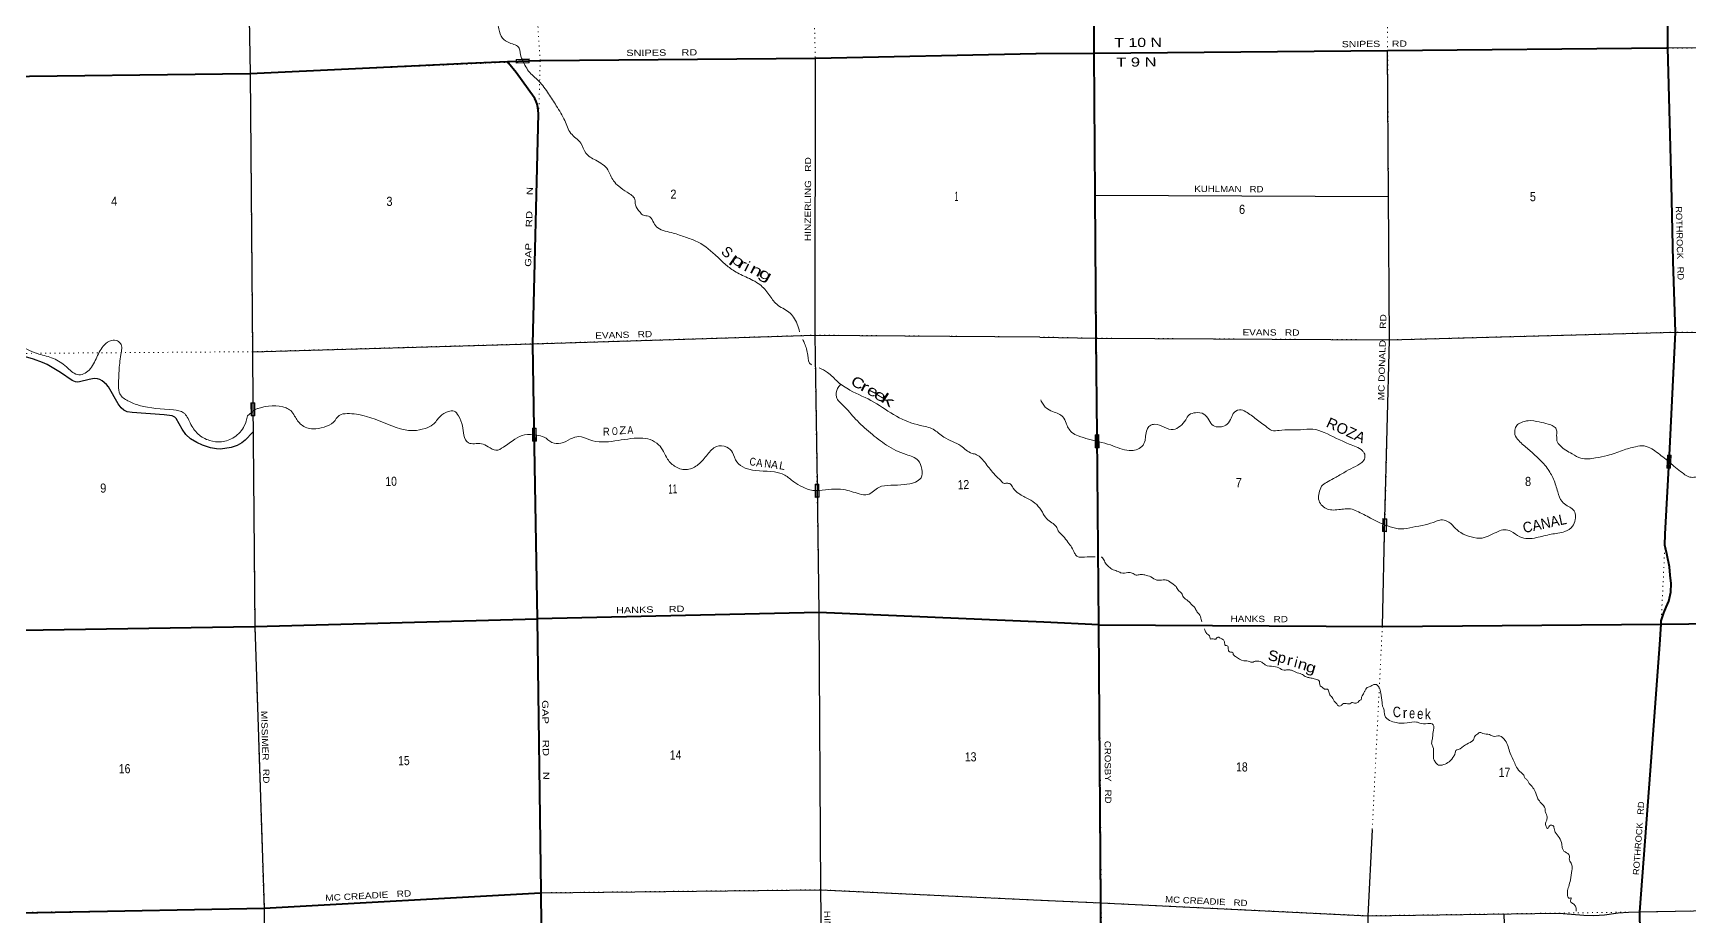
# Model space of a CAD drawing. Header units: feet. Extents: x 245918 to 509309, y -547785 to -360805.
# Drawn here: x 297613 to 329308, y -452848 to -435952 of the extents above; entities that cross this region are included whole.
import ezdxf
from ezdxf.enums import TextEntityAlignment as Align

# ---------------------------------------------------------------- set-up
doc = ezdxf.new("R2010")
doc.units = ezdxf.units.FT
doc.header["$LTSCALE"] = 60
doc.linetypes.add('DOTTED', pattern=[1.5, 0.3, -1.2])
for name, color, linetype, lineweight in [('26', 7, 'Continuous', 40), ('27', 7, 'Continuous', 13), ('29', 7, 'Continuous', 25), ('31', 7, 'Continuous', 13), ('39', 7, 'Continuous', 13), ('6', 7, 'DOTTED', 25), ('61', 7, 'Continuous', 13), ('7', 7, 'DOTTED', 13)]:
    doc.layers.add(name, color=color, linetype=linetype, lineweight=lineweight)
doc.layers.add('30', color=7, linetype='Continuous')
doc.layers.add('41', color=7, linetype='Continuous')

msp = doc.modelspace()

# ---------------------------------------------------------------- linework, layer by layer
at = {"layer": '26'}
for p, q in [((316811.44, -436341.81), (317921.45, -436334.6)), ((318013.14, -447277.22), (317980.71, -443638.25)), ((318013.14, -447277.22), (316961.13, -447223.92))]:
    msp.add_line(p, q, dxfattribs=at)
for points in [[(328905.07, -436233.69), (328913.07, -433325.32), (328933.26, -430798.9), (328897.96, -426738.7), (328871.76, -426495.3), (328848.5, -426328.36), (328796.93, -426209.53), (328733.11, -426132.85), (328589.31, -426007.56), (327946.1, -425461.83), (327848.22, -425380.97), (327742.25, -425312.13), (327640.09, -425283.51), (327499.76, -425270.79), (327359.37, -425268.12), (325979.31, -425299.79), (324186.04, -425337.56), (323855.12, -425333.98)], [(317921.45, -436334.6), (317924.92, -433519.77)], [(307109.82, -436482.2), (307319.37, -436474.3), (312591.89, -436429.7), (316810.35, -436341.82)], [(317921.45, -436334.6), (323541.62, -436284.75), (328880.07, -436233.93), (328905.07, -436233.69)], [(317980.71, -443638.25), (317963.35, -441791.82), (317941.05, -439055.31), (317921.45, -436334.6)], [(328934.14, -444029.69), (329049.34, -441675.32), (329009.76, -440316.4), (328972.67, -438854.99), (328944.34, -437658.93), (328905.07, -436233.69)], [(291179.23, -436815.41), (291204.23, -436815.27), (296484.05, -436786.47), (301768.36, -436721.6), (305933.51, -436526.55), (306691.86, -436497.96), (307109.82, -436482.2)], [(307206.08, -443507.2), (307179.6, -441905.23), (307285.93, -437492.44), (307283.86, -437432.3), (307275.52, -437372.72), (307260.99, -437314.33), (307240.44, -437257.78), (307214.09, -437203.69), (307202.2, -437183.22), (306861.71, -436702.74), (306713.36, -436523.87), (306691.86, -436497.96)], [(316961.13, -447223.92), (312654.46, -447039.78), (307266.52, -447164.3), (307206.08, -443507.2)], [(328775.7, -447267.73), (328780.03, -447201.42), (328826.9, -447046.88), (328871.56, -446936.54), (328922.25, -446822.21), (328961.17, -446653.56), (328969.99, -446488.78), (328946.69, -446329.89), (328935.43, -446169.04), (328888.49, -445919.58), (328845.85, -445753.4), (328854.82, -445544.05), (328934.14, -444029.69)], [(291320.78, -447490.81), (291320.84, -447490.81), (296578.64, -447390.1), (301856.73, -447307.22), (307266.52, -447164.3)], [(307339.2, -452407.31), (307338.83, -452380.36), (307266.52, -447164.3)], [(328775.7, -447267.73), (334059.01, -447198.2), (334438.01, -447214.06), (334909.18, -447248.44), (335133.88, -447235.44), (335958.83, -447108.68), (336432.52, -447036.55), (336735.49, -447013.86), (337078.55, -446995.38), (337395.29, -447027.02), (337850.28, -447089.47), (338058.74, -447084.4)], [(317071.48, -455245.51), (317222.68, -455230.9), (317661.83, -455251.07), (317858.38, -455252), (317946.9, -455196.13), (318031.61, -455098.05), (318064.05, -455025.84), (318067.36, -454911.55), (318066.3, -454786.81), (318053.68, -452599.78), (318013.14, -447277.22)], [(318013.14, -447277.22), (323448.39, -447308.91), (328775.7, -447267.73)], [(328403.49, -454707.81), (328372.1, -452773.1), (328571.68, -450064.62), (328749.77, -447653.52), (328775.7, -447267.73)], [(291408.41, -452804.16), (296693.44, -452799.61), (302033.55, -452701.85), (307323.35, -452406.34), (307339.2, -452407.31)], [(307377.12, -455754.83), (307339.46, -452430.36), (307339.2, -452407.31)]]:
    msp.add_lwpolyline(points, dxfattribs=at)
at = {"layer": '29'}
for p, q in [((312585.87, -436429.78), (312577, -441732.32)), ((328905.07, -436233.69), (332118.31, -436206.65)), ((317941.05, -439055.31), (323558.42, -439076.66)), ((301811.96, -442049.61), (301820.31, -443030.17)), ((323440.37, -447308.87), (323490.25, -445244.59))]:
    msp.add_line(p, q, dxfattribs=at)
for points in [[(301629.75, -426128.61), (301675.23, -431446.53), (301768.36, -436721.6), (301811.96, -442049.61)], [(323490.25, -445244.59), (323575.11, -441822.33), (323541.62, -436284.75)], [(301811.96, -442049.61), (307179.51, -441897.19), (312577, -441732.32), (316885.92, -441768.07)], [(312577, -441732.32), (312618.68, -444588.23), (312654.46, -447039.78)], [(316885.92, -441768.1), (317963.35, -441791.82), (323575.11, -441822.33), (329049.34, -441675.32), (333628.74, -441691.32)], [(301820.91, -443587.77), (301669.65, -443743.78), (301606.73, -443793.57), (301520.25, -443842.1), (301407.55, -443882.72), (301284.38, -443905.03), (301192.67, -443914.22), (301124.51, -443908.94), (301009.2, -443886.68), (300857.19, -443840.77), (300744.5, -443789.66), (300626.56, -443714.91), (300537.46, -443632.34), (300464.07, -443531.37), (300348.76, -443326.86), (300327.81, -443303.28), (300275.38, -443279.66), (300123.37, -443258.68), (299510.11, -443211.49), (299413.16, -443198.39), (299352.87, -443169.54), (299300.47, -443124.98), (299242.79, -443048.92), (299054.11, -442725.11), (299017.41, -442676.6), (298936.17, -442604.5), (298889, -442583.53), (298844.44, -442571.72), (298778.93, -442565.17), (298687.19, -442582.21), (298503.74, -442629.4), (298456.57, -442630.72), (298425.12, -442625.48), (298362.21, -442597.94), (298136.83, -442445.86), (297879.99, -442293.79), (297793.52, -442253.15), (297623.16, -442194.15), (297465.92, -442145.65)], [(301820.31, -443030.17), (301856.73, -447307.22), (301857.11, -447307.67)], [(312654.46, -447039.78), (312687.79, -452347.8), (312729.55, -455682.84)], [(301856.73, -447307.22), (302033.55, -452701.85), (302045.32, -455825.31)], [(323242.84, -451200.82), (323164.99, -452845), (323179.9, -454680.05)], [(307348.35, -452405.36), (312687.79, -452347.8), (317034.46, -452554.14)], [(317034.46, -452554.14), (318053.68, -452599.78), (323164.99, -452845), (326820.82, -452794.84), (327062.19, -452815.16), (327296.76, -452834.35), (327489.27, -452841.29), (327695.93, -452826.19), (327954.84, -452789.22), (328153.29, -452777.77), (328372.1, -452773.1), (332472.12, -452691.96), (333834.09, -452668.24), (335647.29, -452627.06)], [(325768.33, -452811.77), (325836.93, -454993.73), (325852.86, -455501.05)]]:
    msp.add_lwpolyline(points, dxfattribs=at)
at = {"layer": '31'}
for p, q in [((301858.06, -443028.81), (301859.68, -443278.8)), ((301859.68, -443278.8), (301784.68, -443279.29)), ((312655.68, -444586.5), (312660.98, -444836.44)), ((312660.98, -444836.44), (312586, -444838.03)), ((323446.13, -445493.59), (323452.11, -445243.66)), ((323452.11, -445243.66), (323527.09, -445245.45))]:
    msp.add_line(p, q, dxfattribs=at)
for points in [[(301784.68, -443279.29), (301783.06, -443029.29), (301858.06, -443028.81)], [(312586, -444838.03), (312580.7, -444588.09), (312655.68, -444586.5)], [(323527.09, -445245.45), (323521.11, -445495.38), (323446.13, -445493.59)]]:
    msp.add_lwpolyline(points, dxfattribs=at)
for points in [[(301792.62, -443271.24), (301791.1, -443037.23), (301850.11, -443036.85), (301851.63, -443270.85)], [(312593.82, -444829.86), (312588.86, -444595.91), (312647.85, -444594.66), (312652.81, -444828.61)], [(323454.31, -445485.78), (323459.91, -445251.84), (323518.9, -445253.25), (323513.3, -445487.19)]]:
    msp.add_lwpolyline(points, close=True, dxfattribs=at)
at = {"layer": '39'}
msp.add_line((301718.31, -443279.41), (301863.08, -443154.02), dxfattribs=at)
for points in [[(305030.19, -427089.67), (305196.65, -427250.37), (305258.18, -427362.17), (305269.41, -427462.57), (305353.04, -427745), (305482.17, -427972.54), (305649.85, -428235.78), (305754.31, -428582.28), (305873.72, -428836.1), (305951.17, -429104.53), (305986.66, -429387.59), (305996.71, -429725.27), (305924.63, -430074.07), (305853.93, -430370.58), (305804.62, -430441.6), (305737.03, -430494.76), (305768.91, -430643.14), (305698.05, -430758.68), (305666.57, -430978.27), (305666.43, -431135.11), (305736.76, -431311.14), (305829.61, -431525.08), (305835.76, -431703.96), (305814.54, -431943.52), (305778.18, -432090.78), (305772.99, -432328.12), (305791.34, -432520.92), (305867.2, -432656.66), (305907.77, -432861.24), (305854.75, -433125.34), (305835.47, -433358.84), (305815.48, -433700.93), (305824.42, -433946.13), (305858.19, -434253.34), (305899.53, -434522.25), (305924.46, -434761.21), (305979.28, -434983.69), (306091.68, -435322.04), (306210.53, -435529.62), (306333.89, -435610.45), (306438.82, -435659.35), (306529.63, -435871.31), (306595.95, -436047.39), (306733.47, -436138.1), (306917.26, -436238.25), (306955.46, -436412.69), (306974.13, -436447.21)], [(306970.68, -436442.15), (307099.09, -436678.25), (307292, -436870.78), (307481.49, -437111.62), (307628.72, -437342.95), (307788.61, -437626.4), (307907.9, -437870.16), (308096.76, -438058.72), (308191.3, -438246.5), (308385.57, -438384.72), (308614.48, -438566.73), (308723.35, -438778.45), (308824.94, -438883.7), (308982.79, -438996.26), (309130.92, -439135.08), (309142.15, -439235.47), (309232.18, -439381.09), (309295.07, -439438.58), (309391.58, -439455.42), (309479, -439550.8), (309546.47, -439656.49), (309830.74, -439769.41), (310072.44, -439846.69), (310288.06, -439924.31), (310670.55, -440196.81), (310830.86, -440347.54), (311011.14, -440489.97), (311253.44, -440617.51), (311522.06, -440764.81), (311698.91, -440955.54), (311847.62, -441142.62), (312082.16, -441292.38), (312169.58, -441387.76), (312286.27, -441666.33)], [(296451.68, -441323.14), (296644.37, -441456.78), (296736.86, -441488.4), (296988.29, -441539.42), (297099.73, -441630.46), (297258.28, -441801.32), (297386.23, -441930.35), (297725.28, -442094.84), (298001.19, -442179.72), (298249.87, -442337.34), (298460.31, -442485.4), (298580.59, -442475.79), (298686.03, -442400.02), (298833.58, -442154.79), (298977.22, -441917.65), (299114.69, -441835.43), (299229.16, -441843.99), (299285.91, -441891.51), (299292.47, -442104.57), (299258.15, -442422.72), (299249.45, -442702.33), (299275.37, -442856.82), (299429.48, -442991.55), (299645.19, -443077.21), (300302.37, -443165.16), (300493.6, -443216.96), (300618.33, -443412.39), (300771.37, -443625.55), (300991.55, -443749.36), (301220.57, -443772.51), (301462.31, -443684.91), (301656.37, -443469.24), (301718.31, -443279.41)], [(312348.23, -441813.65), (312380.24, -441889.72), (312441.16, -442118.15), (312513.53, -442298.18), (312515.24, -442298.77)], [(312658.39, -442358.01), (312822.3, -442446.97), (313015.05, -442625.43), (313249.72, -442785.25), (313707.93, -443014.53), (314140.57, -443286.38), (314594.09, -443459.43), (314841.79, -443534.62), (315048.22, -443682.74), (315371.28, -443851.45), (315585.68, -443995.45), (315674.27, -444020.43), (315763.36, -444087.64), (315932.42, -444298.58), (316135.68, -444517.11)], [(312659.95, -444705.24), (313127.34, -444689.03), (313425.26, -444769.6), (313591.96, -444783.51), (313801, -444646.07), (314029.28, -444606.9), (314285.92, -444591.49), (314502.06, -444544.43), (314609.46, -444464.61), (314623.49, -444295.52), (314555.31, -444131.53), (314323.21, -444017.93), (313949.86, -443837.8), (313640.03, -443600.55), (313358.02, -443340.81), (313118.1, -443076.51), (312989.79, -442917.32), (313013.92, -442754.13), (313067.9, -442677.57)], [(301863.08, -443154.02), (301923.24, -443133.98), (302454.87, -443127.05), (302543.75, -443176.16), (302619.25, -443281.75), (302747.63, -443446.97), (302969.32, -443528.53), (303181.59, -443493.59), (303365.03, -443396.69), (303473.86, -443268.59), (303625.94, -443234.44), (303800.65, -443246.24), (303997.78, -443287.9), (304642.66, -443522.8), (304893.92, -443559.74), (305118.15, -443518.61), (305265.74, -443444.3), (305402.34, -443289.7), (305559.7, -443193.14), (305671.98, -443185.65), (305757.34, -443277.03), (305829.86, -443469.12), (305860.06, -443645.68), (305948.13, -443795.34), (306060.67, -443809.96), (306195.11, -443810.21), (306326.23, -443868.83), (306473.52, -443937.28), (306617.25, -443875.09), (306836.15, -443723.44), (307019.73, -443638.6), (307247.98, -443646.76)], [(316901.94, -442972.44), (316946.39, -443055.3), (317004.23, -443123.91), (317128.24, -443194.85), (317244.35, -443239.62), (317326.3, -443298.29), (317385.91, -443415.15), (317427.58, -443507.8), (317499.37, -443594.57), (317619.4, -443659.46), (318016.02, -443772.58)], [(328963.19, -444188.34), (329208.76, -444387.5), (329304.77, -444442.22), (329405.01, -444452.74), (329513.48, -444417.08), (329638.3, -444321.19), (329860.25, -444046.87), (330122.37, -443758.68), (330378.19, -443530.75), (330543.11, -443437.06), (330639.55, -443403.35), (330701.67, -443413.69), (330771.68, -443454.22), (330807.49, -443514.69), (330779.08, -443582.89), (330704.36, -443689.06), (330571.36, -443819.08), (330492.7, -443909.16), (330435.75, -444073.71), (330300.97, -444573.55), (330270.19, -444716.11), (330281.84, -444796.57), (330329.72, -444849.05), (330413.73, -444897.69), (330473.76, -444926.11), (330708.59, -444893.05), (332673.5, -444612.89), (333072.84, -444570.56), (333133.08, -444556.77), (333185.16, -444569.08), (333305.15, -444642), (333419.38, -444662.64), (333570.05, -444611.09), (333716.94, -444513.3), (333833.7, -444423.4), (333958.16, -444401.88), (334100.52, -444410.59), (334222.88, -444409.16), (334285.21, -444375.28), (334317.71, -444291.02), (334342.17, -444210.74), (334370.46, -444166.65), (335212.4, -443843), (335268.58, -443839.25), (335334.61, -443871.72), (335458.44, -443980.84), (335544.24, -444071.69), (335683.95, -444215.06), (335791.96, -444275.87), (335898.34, -444260.29), (335980.83, -444206.41), (336059.64, -444084.18), (336118.04, -444036.21), (336176.36, -444004.33), (336250.46, -444026.79), (336368.41, -444107.74), (336506.35, -444200.85), (336628.46, -444249.67), (336736.8, -444244.15), (336885.45, -444196.61), (337201.05, -444049.36), (337422.17, -443945.89), (337611.3, -443822.17), (337720.13, -443714.14), (337772.69, -443627.96), (337779.04, -443559.65), (337775.63, -443435.02), (337772.11, -443332.5), (337794.43, -443280.34), (337860.72, -443258.55), (337920.81, -443274.91), (337962.77, -443307.27), (338018.91, -443311.55), (338045.34, -443237.31), (338085.97, -443130.97), (338136.56, -443038.75)], [(318016.02, -443772.58), (318236.3, -443835.23), (318596.83, -443939.43), (318699.14, -443933.89), (318811.69, -443886.18), (318890.43, -443778.01), (318909.02, -443667.55), (318937.72, -443539.05), (318988.21, -443466.93), (319086.62, -443439.26), (319264.85, -443496.38), (319439.14, -443539.41), (319571.83, -443473.71), (319676.71, -443351.6), (319743.35, -443257.44), (319863.89, -443217.81), (320024.21, -443244.7), (320117.94, -443355.69), (320201.67, -443462.61), (320327.9, -443489.34), (320444.39, -443455.72), (320533.15, -443349.61), (320585.85, -443235.29), (320704.54, -443161.48), (320826.71, -443198.24), (321024.59, -443339.87), (321234.43, -443497.64), (321326.4, -443558.37), (321466.81, -443555.01), (321876.03, -443542.87), (322112.75, -443531.93), (322327.05, -443597.26), (322807.35, -443816.6), (323059.45, -443946.43), (323095.32, -443992.83), (323104.94, -444079.3), (323048.35, -444167.47), (322881.41, -444265.17), (322702.42, -444364.83), (322503.31, -444478.45), (322372.6, -444550.19), (322277.96, -444626.13), (322231.23, -444750.52), (322220.61, -444875.09), (322272.26, -444977.84), (322368.17, -445052.66), (322472.34, -445079.28), (322604.75, -445071.87), (322731.17, -445058.4), (322831.45, -445058.87), (322949.59, -445099.63), (323215.7, -445235.55), (323421.27, -445338.22), (323527.81, -445380.04)], [(325979.63, -443550.18), (326012.15, -443461.9), (326092.63, -443408.01), (326233.21, -443370.49), (326441.69, -443393.58), (326613.97, -443436.6), (326712.08, -443473.24), (326769.97, -443529.8), (326777.56, -443618.27), (326777.25, -443682.59), (326782.93, -443752.96), (326842.65, -443847.71), (327074.55, -444005.58), (327242.62, -444088.78), (327523.45, -444082.07), (327750.31, -444036.91), (328037.6, -443937.77), (328288.65, -443868.61), (328455.19, -443853.31), (328597.32, -443910.26), (328717.27, -443991.23), (328966.81, -444191.25)], [(307247.98, -443646.76), (307394.83, -443683.97), (307544.51, -443784.57), (307715.25, -443800.44), (307900.89, -443719.6), (308060.88, -443675.29), (308268.28, -443736.93), (309241.04, -443704.14), (309421.95, -443731.95), (309587.66, -443830.32), (309759.5, -444105.57), (309913.77, -444254.37), (310139.08, -444303.71), (310344.61, -444208.54), (310522.89, -444015.19), (310693.64, -443864.17), (310892.44, -443877.66), (311000.02, -443980.82), (311084.41, -444158.68), (311246.35, -444277.21), (311803.02, -444350.39), (312000.37, -444410.15), (312172.48, -444540.62), (312338.16, -444636.99), (312569.76, -444708.37), (312659.95, -444705.24)], [(323524.73, -445378.71), (323591.96, -445402.14), (323794.35, -445441.29), (324021.15, -445408.19), (324260.03, -445365.1), (324468.96, -445295.73), (324561.35, -445268.03), (324677.58, -445290.69), (324811.43, -445399.86), (324941.25, -445513.03), (325141.43, -445594.37), (325349.91, -445617.47), (325502.62, -445559.9), (325655.39, -445490.27), (325777.9, -445456.68), (325900.1, -445487.41), (326074.09, -445590.73), (326228.36, -445625.63), (326390.91, -445608.31), (326670.01, -445543.3), (326933.01, -445490.27), (327081.91, -445390.48), (327132.67, -445262.08), (327133.22, -445149.52), (327071.5, -445054.76), (326979.51, -444998.05), (326881.61, -444919.2), (326798.26, -444733.89), (326715.22, -444486.28), (326593.88, -444276.67), (326410.33, -444074.81), (326234.59, -443917.2), (326052.87, -443751.53), (325979.23, -443632.59), (325979.63, -443550.18)], [(316135.68, -444517.11), (316190.44, -444566.67), (316252.66, -444567.87), (316315.02, -444581.13), (316374.16, -444660.79), (316479.73, -444763.98), (316673.62, -444870.03), (316823.37, -444976.66), (316932.34, -445122.7)], [(316932.34, -445122.7), (317014.07, -445244.46), (317113.97, -445323.32), (317197.86, -445396.08), (317237.59, -445476.66), (317329.36, -445577.59), (317421.06, -445694.6), (317490.78, -445793.42), (317550.42, -445904.25), (317594.26, -445962.75), (317688.43, -445983.29), (317889.04, -445974.19), (317940.38, -445975.7)], [(318056.44, -445981.04), (318069.51, -445983.08), (318099.46, -446011.36), (318141.17, -446095.98), (318205.01, -446166.63), (318286.97, -446223.29), (318385.09, -446257.92), (318441.12, -446284.32), (318569.53, -446274.87), (318651.7, -446287.32), (318725.73, -446325.86), (318804, -446314.17), (318894.22, -446322.64), (319008.36, -446361.36), (319126.41, -446420.21), (319242.76, -446416.74), (319320.94, -446425.15), (319426.91, -446493.99), (319490.84, -446546.55), (319536.62, -446619.12), (319596.53, -446671.66), (319632.28, -446746.2), (319720.18, -446818.97), (319802.02, -446899.76), (319849.92, -446948.22), (319887.69, -447018.75), (319933.57, -447071.22), (319975.19, -447175.94), (319981.84, -447217.91)], [(320033.12, -447354.17), (320042.44, -447371.22), (320076.19, -447441.73), (320114.18, -447468.04), (320138.04, -447510.36), (320151.9, -447548.61), (320186.01, -447544.76), (320250.17, -447549.08), (320276.39, -447519.05), (320308.5, -447515.18), (320342.51, -447533.43), (320386.53, -447555.75), (320418.4, -447600.12), (320422.2, -447644.36), (320440.12, -447672.58), (320470.18, -447676.74), (320491.93, -447741.17), (320515.74, -447795.55), (320575.85, -447807.89), (320587.71, -447844.13), (320631.65, -447882.52), (320787.69, -447965.67), (320847.85, -447967.96), (320897.93, -447982.27), (320950.03, -447992.56), (321026.35, -447970.81), (321076.47, -447975.07), (321130.54, -447991.4), (321200.49, -448043.99), (321364.81, -448074.92), (321486.96, -448115.69), (321530.96, -448140.02), (321587.11, -448142.3), (321667.35, -448140.67), (321729.44, -448159.05), (321783.46, -448185.43), (321895.61, -448220.13), (321963.59, -448264.67), (321999.62, -448280.92), (322061.74, -448291.26), (322137.87, -448309.71), (322221.95, -448342.27), (322239.77, -448390.59), (322249.55, -448442.9), (322271.54, -448457.07), (322307.5, -448487.39), (322335.49, -448505.61), (322389.61, -448511.9), (322411.55, -448538.13), (322437.24, -448616.64), (322493.07, -448685.24), (322518.9, -448735.61), (322542.85, -448761.85), (322570.79, -448790.13), (322584.7, -448816.32), (322622.73, -448832.58), (322656.9, -448818.67)], [(322656.9, -448818.67), (322675.05, -448796.65), (322775.38, -448787.07), (322815.48, -448791.28), (322855.73, -448763.33), (322887.8, -448767.5), (322925.86, -448777.73), (322976.1, -448755.86), (323000.32, -448725.82), (323032.47, -448711.91), (323040.75, -448659.69), (323069.02, -448619.62), (323083.25, -448581.5), (323113.57, -448531.39), (323137.84, -448489.3), (323208.2, -448457.47), (323264.51, -448425.58), (323326.71, -448419.84), (323378.58, -448478.38), (323410.16, -448583.04), (323435.37, -448764.06), (323441.1, -448822.37), (323464.92, -448874.74), (323488.32, -449013.54), (323578.12, -449108.43), (323702.27, -449149.22), (323914.84, -449156.25), (324095.44, -449139.01), (324155.51, -449159.4), (324309.9, -449168.17), (324412.1, -449188.75), (324423.81, -449255.13), (324405.1, -449391.72), (324398.76, -449458.02), (324384.32, -449542.37), (324408.05, -449612.83), (324419.41, -449751.57), (324420.99, -449840.02), (324452.79, -449900.46), (324516.68, -449961.06), (324610.99, -449953.47), (324717.56, -449897.69), (324810.34, -449789.59), (324834.69, -449731.42), (324846.96, -449681.23), (324889.16, -449665.35), (325029.99, -449575.57), (325148.63, -449511.81), (325192.99, -449463.78), (325205.24, -449419.62), (325265.68, -449363.62), (325311.94, -449335.7), (325363.99, -449356.05), (325492.25, -449378.76), (325560.28, -449411.24), (325682.67, -449401.77), (325790.55, -449490.72), (325846.17, -449603.54), (325887.66, -449734.38), (325963.08, -449899.55), (326008.72, -450000.27), (326096.47, -450105.2), (326146.38, -450153.67), (326168.18, -450208.05), (326208.13, -450242.4), (326237.98, -450290.78), (326305.77, -450373.51), (326367.5, -450466.26), (326418.98, -450605.19), (326480.75, -450689.9), (326554.46, -450792.76), (326560.2, -450851.07), (326581.99, -450907.45), (326591.57, -450999.96), (326571.27, -451052.12), (326561.01, -451098.3), (326578.86, -451140.59), (326600.75, -451176.88), (326624.96, -451146.84), (326661.23, -451112.84), (326711.31, -451125.14), (326725.22, -451153.34), (326750.84, -451245.92), (326826.55, -451350.8), (326874.09, -451475.64), (326887.73, -451558.11), (326915.58, -451606.48), (327011.52, -451675.27), (327021.27, -451733.61), (327021.05, -451777.83), (327042.91, -451820.14), (327074.65, -451894.66), (327070.24, -451977.04), (327039.28, -452157.79), (327008.59, -452284.28), (326982.02, -452386.66), (326985.78, -452438.93)], [(326985.78, -452438.93), (327009.52, -452507.39), (327035.59, -452507.51), (327053.67, -452501.56), (327049.49, -452535.71), (327041.28, -452575.87), (327101.23, -452620.38), (327143.05, -452682.88), (327153.48, -452759.84)]]:
    msp.add_spline(points, degree=3, dxfattribs=at)
at = {"layer": '6'}
for points in [[(318091.41, -409892.76), (318091.53, -410189.91), (318143.68, -415184.89), (318068.07, -420470.71), (317984.82, -425678.12), (317931.15, -430990.17), (317921.45, -436334.6), (317963.35, -441791.82), (317980.11, -443637.89)], [(316811.44, -436341.81), (317921.45, -436334.6), (323541.62, -436284.75), (328905.07, -436233.69), (333835.18, -436206.71), (334258.58, -436166.5), (336511.71, -435991.44), (339740.96, -435991.38), (345044.03, -435984.26), (348491.82, -435986.1)], [(307108.2, -436483.71), (307319.37, -436474.3), (312585.87, -436429.78), (316810.35, -436341.82)], [(285134.05, -436921.65), (285746.6, -436894.27), (291179.23, -436815.41), (296484.05, -436786.47), (301768.36, -436721.6), (306856.16, -436494.94)], [(317982.38, -443887.99), (318013.14, -447277.22), (318053.68, -452599.78), (318072.75, -455605.19)]]:
    msp.add_lwpolyline(points, dxfattribs=at)
at = {"layer": '61'}
for p, q in [((306858.48, -436454.37), (307108.36, -436446.73)), ((307108.36, -436446.73), (307110.65, -436521.69)), ((307244.99, -443510.88), (307246.43, -443760.88)), ((317940.26, -443638.12), (318015.26, -443637.44)), ((317942.52, -443888.11), (317940.26, -443638.12)), ((307246.43, -443760.88), (307171.43, -443761.31))]:
    msp.add_line(p, q, dxfattribs=at)
for points in [[(307110.65, -436521.69), (306860.77, -436529.33), (306858.48, -436454.37)], [(307171.43, -443761.31), (307169.99, -443511.31), (307244.99, -443510.88)], [(318015.26, -443637.44), (318017.52, -443887.43), (317942.52, -443888.11)]]:
    msp.add_lwpolyline(points, dxfattribs=at)
for points in [[(306868.52, -436521.09), (306866.71, -436462.12), (307100.6, -436454.96), (307102.41, -436513.93)], [(307179.37, -443753.26), (307178.03, -443519.25), (307237.04, -443518.92), (307238.38, -443752.93)], [(317950.44, -443880.04), (317948.32, -443646.04), (318007.33, -443645.5), (318009.45, -443879.5)], [(328971.15, -444031.87), (328896.26, -444027.9), (328883.03, -444277.55), (328957.93, -444281.52)], [(328891.43, -444269.98), (328903.82, -444036.3), (328962.74, -444039.43), (328950.36, -444273.11)]]:
    msp.add_lwpolyline(points, close=True, dxfattribs=at)
at = {"layer": '7'}
for points in [[(328934.14, -444029.69), (329049.34, -441675.32), (328905.07, -436233.69), (328933.26, -430798.9), (328885.74, -425259.24), (328852.89, -420005.07), (328762.05, -414714.44), (328701.91, -409759.51)], [(301575.32, -410115.29), (301587.11, -415339.31), (301626.77, -420673.4), (301629.75, -426128.61), (301675.11, -431436.48), (301768.36, -436721.6), (301811.96, -442049.61), (301820.29, -443027.5)], [(307206.17, -443510.87), (307179.51, -441897.19), (307319.37, -436474.3), (306988.02, -431413.47), (306928.49, -426095.73), (306891.06, -420779.71), (306984.06, -415297.11), (307114.75, -410042)], [(312472.93, -410017.63), (312318.58, -415235.61), (312348.62, -420604), (312413.61, -425875.42), (312468.96, -431179.14), (312585.87, -436429.78), (312577, -441732.32), (312618.66, -444586.89)], [(323415.77, -409841.82), (323447.07, -414695.38), (323497.79, -419987.83), (323522.15, -425338.44), (323515.46, -430889.91), (323541.62, -436284.75), (323575.11, -441822.33), (323491.04, -445245.42)], [(348573.47, -441382.18), (344967.4, -441483.13), (342211.77, -441444), (339601.94, -441534.18), (334324.23, -441690.17), (329049.34, -441675.32), (323575.11, -441822.33), (317963.35, -441791.82), (316886.07, -441768.1)], [(285200.16, -442261.73), (285808.5, -442242.14), (291206.81, -442145.63), (296493.23, -442088.78), (301811.96, -442049.61), (307179.51, -441897.19), (312577, -441732.32), (316886.07, -441768.1)], [(301822.46, -443282.31), (301856.73, -447307.22), (302033.55, -452701.85), (302045.32, -455825.31)], [(307377.12, -455754.83), (307339.18, -452405.46), (307266.52, -447164.3), (307210.32, -443762.53)], [(328403.49, -454707.74), (328372.1, -452773.1), (328775.7, -447267.73), (328921.92, -444279.34)], [(312622.32, -444837.51), (312654.46, -447039.78), (312687.79, -452347.8), (312729.55, -455682.84)], [(323484.91, -445495.04), (323440.37, -447308.87), (323164.99, -452845), (323180.77, -454679.66)], [(316961.13, -447223.92), (318013.14, -447277.22), (323440.37, -447308.87), (328775.7, -447267.73), (334059.01, -447198.2), (339370.8, -447046.4), (344724.29, -446981.22), (348654.65, -446747.03)], [(316961.13, -447223.92), (312654.46, -447039.78), (307266.52, -447164.3), (301856.73, -447307.22), (296584.66, -447390.02), (291320.84, -447490.81), (285894.37, -447581.66), (285266.26, -447600.44)], [(285332.17, -452924.47), (286024.45, -452926.63), (291408.41, -452804.16), (296697.41, -452795.54), (302033.55, -452701.85), (307339.18, -452405.46), (307348.35, -452405.36)], [(307348.35, -452405.36), (312687.79, -452347.8), (317034.46, -452554.14)], [(345832.8, -452461.45), (344461.28, -452449.07), (339181.86, -452542.74), (333834.09, -452668.24), (328372.1, -452773.1), (323164.99, -452845), (318053.68, -452599.78), (317034.46, -452554.14)]]:
    msp.add_lwpolyline(points, dxfattribs=at)

# ---------------------------------------------------------------- texts
at = {"layer": '27'}
for s, rotation, width, p in [('SNIPES    RD', 0.508, 1.25, (322664.11, -436222.53)), ('SNIPES     RD', 0.485, 1.3, (308969.02, -436390.34)), ('GAP     RD     N', 88.62, 1.35, (307145.22, -440426.09)), ('ROTHROCK   RD', 271.519, 1.1, (329055.53, -439267.56)), ('HANKS     RD', 1.324, 1.3, (308772.6, -447059.47)), ('GAP     RD     N', 270.794, 1.35, (307356.09, -448719.53)), ('ROTHROCK   RD', 85.807, 1.1, (328353.39, -452070.87)), ('MC CREADIE   RD', 3.197, 1.2, (303208.89, -452566.08))]:
    msp.add_text(s, height=120, rotation=rotation, dxfattribs=dict(at, width=width)).set_placement(p)
for s, rotation, width, p in [('HANKS   RD', 359.687, 1.2, (321633.7, -447227.8)), ('CROSBY   RD', 270.55, 1.15, (318133.69, -450699.09))]:
    msp.add_text(s, height=120, rotation=rotation, dxfattribs=dict(at, width=width)).set_placement(p, align=Align.RIGHT)
at = {"layer": '30'}
for s, rotation, width, p in [('HINZERLING   RD', 89.904, 1.2, (312503.93, -439931.61)), ('KUHLMAN   RD', 359.782, 1.15, (319841.75, -438992.53)), ('MC DONALD    RD', 88.58, 1.2, (323476.35, -442981.16)), ('EVANS   RD', 1.75, 1.2, (308374.63, -441802.25)), ('EVANS   RD', 359.688, 1.2, (320762.34, -441737.04)), ('MISSIMER   RD', 271.877, 1.2, (301974.5, -448925.48)), ('MC CREADIE   RD', 357.253, 1.15, (319279.51, -452588.51)), ('HINZERLING    RD', 270.717, 1.2, (312755.27, -452750.14))]:
    msp.add_text(s, height=120, rotation=rotation, dxfattribs=dict(at, width=width)).set_placement(p)
at = {"layer": '41'}
for s, height, rotation, p in [('S', 200, 317.857, (310767.72, -440156.23)), ('A', 150, 351.047, (311729.5, -444276.81)), ('L', 150, 349.699, (311885.39, -444294))]:
    msp.add_text(s, height=height, rotation=rotation, dxfattribs=at).set_placement(p)
for s, height, rotation, width, p in [('p', 200, 324.792, 1.75, (310942.04, -440308.41)), ('r', 200, 331.98, 1.6, (311082.12, -440424.85)), ('i', 200, 332.6, 1.2, (311206.11, -440490.77)), ('n', 200, 332.359, 1.5, (311315.19, -440524.88)), ('g', 200, 330.478, 1.6, (311481.46, -440595.88)), ('C', 200, 333.211, 1.25, (313247.69, -442678.71)), ('r', 200, 333.448, 1.55, (313431.89, -442778.15)), ('e', 200, 333.623, 1.35, (313553.14, -442845.3)), ('e', 200, 328.806, 1.5, (313684.89, -442915.07)), ('k', 200, 327.031, 1.8, (313819.66, -442990.61)), ('R', 150, 2.046, 0.9, (308522.58, -443656.51)), ('O', 150, 1.831, 0.7, (308694.92, -443646.91)), ('Z', 150, 1.817, 1.1, (308835.23, -443629.67)), ('A', 150, 1.817, 0.85, (308990.36, -443624.89)), ('C', 150, 353.492, 0.85, (311320.3, -444222.18)), ('A', 150, 353.845, 0.9, (311448.85, -444243.17)), ('N', 150, 353.845, 0.9, (311603.85, -444259))]:
    msp.add_text(s, height=height, rotation=rotation, dxfattribs=dict(at, width=width)).set_placement(p)
for s, rotation, width, p in [('ROZA', 335.263, 1.05, (323057.42, -443806.41)), ('CANAL', 12.206, 0.95, (326980.42, -445343.4))]:
    msp.add_text(s, height=200, rotation=rotation, dxfattribs=dict(at, width=width)).set_placement(p, align=Align.RIGHT)
for s, rotation, width, p in [('S', 349.778, 1.1, (321334.55, -447968.93)), ('p', 349.393, 1.05, (321501.78, -448002.11)), ('r', 347.537, 1.15, (321651.33, -448051.52)), ('n', 343.416, 1.2, (321890.33, -448129.54)), ('g', 343.194, 1.25, (322050.63, -448185.57)), ('C', 2.786, 0.8, (323723.4, -449044.26)), ('e', 358.414, 0.75, (324007.9, -449066.37)), ('e', 357.208, 0.8, (324162.23, -449077.43)), ('k', 0.394, 0.85, (324312.2, -449084.73))]:
    msp.add_text(s, height=200, rotation=rotation, dxfattribs=dict(at, width=width)).set_placement(p, align=Align.CENTER)
for s, rotation, p in [('i', 345.841, (321764.71, -448088.36)), ('r', 2.286, (323877.55, -449062.57))]:
    msp.add_text(s, height=200, rotation=rotation, dxfattribs=at).set_placement(p, align=Align.CENTER)
at = {"layer": '6'}
for s, width, p in [('T 10 N', 1.3, (319223.36, -436214.4)), ('T 9 N', 1.35, (319118.57, -436589.32))]:
    msp.add_text(s, height=175, rotation=0.446, dxfattribs=dict(at, width=width)).set_placement(p, align=Align.RIGHT)
at = {"layer": '7'}
for s, width, p in [('2', 0.9, (309813.24, -439122.66)), ('4', 0.9, (299105.96, -439257.72)), ('3', 0.9, (304377.03, -439259.39)), ('1', 0.45, (315253.12, -439163.62)), ('9', 0.9, (298898.68, -444747.85)), ('10', 0.85, (304356.79, -444618.38)), ('11', 0.65, (309774.19, -444764.66)), ('12', 0.85, (315312.37, -444682.36)), ('14', 0.85, (309801.8, -449856.46)), ('13', 0.85, (315450.17, -449893.29)), ('16', 0.85, (299255.28, -450119.91)), ('15', 0.85, (304601.24, -449964.85))]:
    msp.add_text(s, height=175, rotation=0.747, dxfattribs=dict(at, width=width)).set_placement(p)
for s, width, p in [('6', 0.9, (320812.73, -439411.62)), ('5', 0.9, (326380.14, -439168.85)), ('7', 0.9, (320748.95, -444644.2)), ('8', 0.9, (326287.87, -444620.43)), ('18', 0.85, (320861.79, -450085.21)), ('17', 0.85, (325888.39, -450189.59))]:
    msp.add_text(s, height=175, rotation=359.73, dxfattribs=dict(at, width=width)).set_placement(p, align=Align.RIGHT)

doc.saveas('drawing.dxf')
